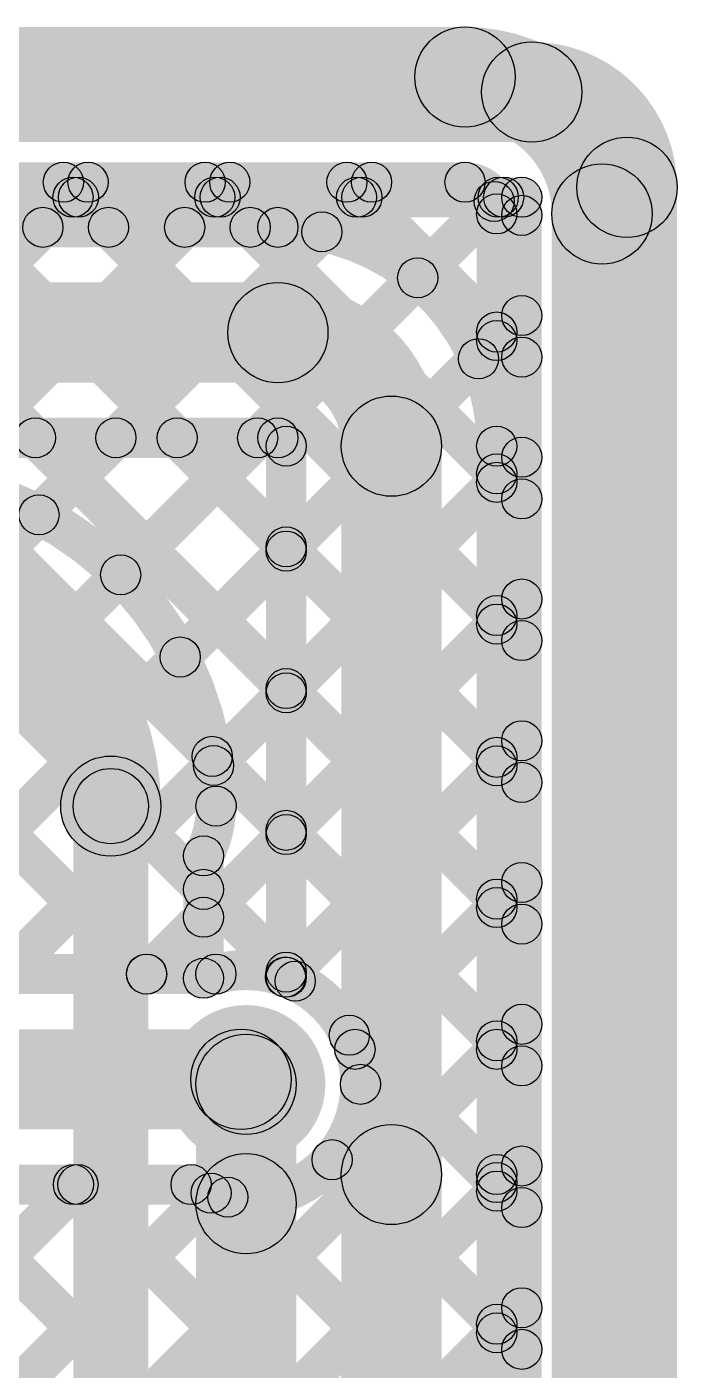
# Model space of a CAD drawing. Header units: millimetres. Extents: x 3.07 to 5.81, y 1.29 to 3.84.
# Drawn here: x 5.6613 to 5.791, y 3.202 to 3.47 of the extents above; entities that cross this region are included whole.
import ezdxf

# ---------------------------------------------------------------- set-up
doc = ezdxf.new("R2010")
doc.units = ezdxf.units.MM
doc.header["$MEASUREMENT"] = 0
for name, color, linetype in [('BottomLayer', 5, 'Continuous'), ('BottomSolder', 6, 'Continuous'), ('TopLayer', 1, 'Continuous'), ('TopSolder', 216, 'Continuous'), ('ViaHoleLayer', 16, 'Continuous')]:
    doc.layers.add(name, color=color, linetype=linetype)

msp = doc.modelspace()

# ---------------------------------------------------------------- hatches: boundary and pattern name
at = {"layer": 'BottomLayer'}
for points in [[(5.043, 3.447), (5.043, 3.467), (5.762, 3.467), (5.762, 3.447)], [(5.043, 3.432), (5.043, 3.44), (5.76, 3.44), (5.76, 3.432)], [(5.66729, 3.42717), (5.66163, 3.43283), (5.66763, 3.43883), (5.67329, 3.43317)], [(5.66871, 3.43317), (5.67437, 3.43883), (5.68037, 3.43283), (5.67471, 3.42717)], [(5.69557, 3.42717), (5.68991, 3.43283), (5.69591, 3.43883), (5.70157, 3.43317)], [(5.69699, 3.43317), (5.70265, 3.43883), (5.70865, 3.43283), (5.70299, 3.42717)], [(5.72296, 3.42628), (5.7173, 3.43193), (5.7242, 3.43883), (5.72985, 3.43317)], [(5.72528, 3.43317), (5.73093, 3.43883), (5.76283, 3.40693), (5.75717, 3.40128)], [(5.74207, 3.4171), (5.73641, 3.42275), (5.75248, 3.43883), (5.75814, 3.43317)], [(5.75356, 3.43317), (5.75922, 3.43883), (5.76283, 3.43522), (5.75717, 3.42956)], [(5.791, 1.719), (5.771, 1.719), (5.771, 3.438), (5.791, 3.438)], [(5.61991, 3.426), (5.61991, 3.434), (5.71134, 3.434), (5.71134, 3.426)], [(5.764, 1.72081), (5.756, 1.72081), (5.756, 3.436), (5.764, 3.436)], [(5.611, 3.399), (5.611, 3.419), (5.71134, 3.419), (5.71134, 3.399)], [(5.7542, 3.40095), (5.74854, 3.4066), (5.75717, 3.41523), (5.76283, 3.40958)], [(5.61991, 3.384), (5.61991, 3.392), (5.71134, 3.392), (5.71134, 3.384)], [(5.66014, 3.38517), (5.6658, 3.39083), (5.71583, 3.3408), (5.71017, 3.33514)], [(5.6665, 3.36981), (5.66084, 3.37547), (5.6762, 3.39083), (5.68185, 3.38517)], [(5.6828, 3.35783), (5.67714, 3.36349), (5.70448, 3.39083), (5.71014, 3.38517)], [(5.68842, 3.38517), (5.69408, 3.39083), (5.71583, 3.36908), (5.71017, 3.36342)], [(5.717, 3.28036), (5.709, 3.28036), (5.709, 3.38634), (5.717, 3.38634)], [(5.744, 3.241), (5.724, 3.241), (5.724, 3.38634), (5.744, 3.38634)], [(5.759, 3.241), (5.751, 3.241), (5.751, 3.38634), (5.759, 3.38634)], [(5.75783, 3.37629), (5.75217, 3.38195), (5.75717, 3.38695), (5.76283, 3.38129)], [(5.75217, 3.37799), (5.75783, 3.38365), (5.76283, 3.37865), (5.75717, 3.37299)], [(5.69468, 3.34143), (5.68902, 3.34709), (5.71017, 3.36823), (5.71583, 3.36258)], [(5.75783, 3.34801), (5.75217, 3.35366), (5.75717, 3.35866), (5.76283, 3.35301)], [(5.75217, 3.34971), (5.75783, 3.35537), (5.76283, 3.35037), (5.75717, 3.34471)], [(5.70132, 3.31979), (5.69567, 3.32545), (5.71017, 3.33995), (5.71583, 3.33429)], [(5.75783, 3.31972), (5.75217, 3.32538), (5.75717, 3.33038), (5.76283, 3.32472)], [(5.69541, 3.32161), (5.70107, 3.32727), (5.71583, 3.31251), (5.71017, 3.30686)], [(5.75217, 3.32142), (5.75783, 3.32708), (5.76283, 3.32208), (5.75717, 3.31642)], [(5.6855, 2.53183), (5.6705, 2.53183), (5.6705, 3.31451), (5.6855, 3.31451)], [(5.69933, 3.28951), (5.69367, 3.29516), (5.71017, 3.31166), (5.71583, 3.30601)], [(5.7005, 3.28017), (5.6925, 3.28017), (5.6925, 3.30457), (5.7005, 3.30457)], [(5.69367, 3.29507), (5.69933, 3.30073), (5.71583, 3.28423), (5.71017, 3.27857)], [(5.75783, 3.29144), (5.75217, 3.2971), (5.75717, 3.3021), (5.76283, 3.29644)], [(5.75217, 3.29314), (5.75783, 3.2988), (5.76283, 3.2938), (5.75717, 3.28814)], [(5.75783, 3.26315), (5.75217, 3.26881), (5.75717, 3.27381), (5.76283, 3.26815)], [(5.75217, 3.26486), (5.75783, 3.27051), (5.76283, 3.26551), (5.75717, 3.25986)], [(5.715, 3.23517), (5.695, 3.23517), (5.695, 3.259), (5.715, 3.259)], [(5.75783, 3.23487), (5.75217, 3.24053), (5.75717, 3.24553), (5.76283, 3.23987)], [(5.724, 3.241), (5.744, 3.241), (5.744, 1.872), (5.724, 1.872)], [(5.751, 3.241), (5.759, 3.241), (5.759, 1.872), (5.751, 1.872)], [(5.75217, 3.23657), (5.75783, 3.24223), (5.76283, 3.23723), (5.75717, 3.23157)], [(5.715, 1.88518), (5.695, 1.88518), (5.695, 3.23517), (5.715, 3.23517)], [(5.75783, 3.20659), (5.75217, 3.21224), (5.75717, 3.21724), (5.76283, 3.21159)], [(5.75217, 3.20829), (5.75783, 3.21394), (5.76283, 3.20894), (5.75717, 3.20329)]]:
    msp.add_hatch(color=5, dxfattribs=at).paths.add_polyline_path(points)
h = msp.add_hatch(color=5, dxfattribs=at)
edge = h.paths.add_edge_path()
edge.add_arc((5.762, 3.457), 0.01, 0, 360)
h = msp.add_hatch(color=5, dxfattribs=at)
edge = h.paths.add_edge_path()
edge.add_arc((5.762, 3.457), 0.01, 0, 360)
h = msp.add_hatch(color=5, dxfattribs=at)
edge = h.paths.add_edge_path()
edge.add_arc((5.781, 3.438), 0.01, 0, 360)
h = msp.add_hatch(color=5, dxfattribs=at)
edge = h.paths.add_edge_path()
edge.add_arc((5.781, 3.438), 0.01, 0, 360)
h = msp.add_hatch(color=5, dxfattribs=at)
edge = h.paths.add_edge_path()
edge.add_arc((5.67046, 3.436), 0.004, 0, 360)
h = msp.add_hatch(color=5, dxfattribs=at)
edge = h.paths.add_edge_path()
edge.add_arc((5.67154, 3.436), 0.004, 0, 360)
h = msp.add_hatch(color=5, dxfattribs=at)
edge = h.paths.add_edge_path()
edge.add_arc((5.69874, 3.436), 0.004, 0, 360)
h = msp.add_hatch(color=5, dxfattribs=at)
edge = h.paths.add_edge_path()
edge.add_arc((5.69982, 3.436), 0.004, 0, 360)
h = msp.add_hatch(color=5, dxfattribs=at)
edge = h.paths.add_edge_path()
edge.add_arc((5.72703, 3.436), 0.004, 0, 360)
h = msp.add_hatch(color=5, dxfattribs=at)
edge = h.paths.add_edge_path()
edge.add_arc((5.72811, 3.436), 0.004, 0, 360)
h = msp.add_hatch(color=5, dxfattribs=at)
edge = h.paths.add_edge_path()
edge.add_arc((5.75531, 3.436), 0.004, 0, 360)
h = msp.add_hatch(color=5, dxfattribs=at)
edge = h.paths.add_edge_path()
edge.add_arc((5.75639, 3.436), 0.004, 0, 360)
h = msp.add_hatch(color=5, dxfattribs=at)
edge = h.paths.add_edge_path()
edge.add_arc((5.76, 3.436), 0.004, 0, 360)
h = msp.add_hatch(color=5, dxfattribs=at)
edge = h.paths.add_edge_path()
edge.add_arc((5.76, 3.436), 0.004, 0, 360)
h = msp.add_hatch(color=5, dxfattribs=at)
edge = h.paths.add_edge_path()
edge.add_arc((5.76, 3.43239), 0.004, 0, 360)
h = msp.add_hatch(color=5, dxfattribs=at)
edge = h.paths.add_edge_path()
edge.add_arc((5.66446, 3.43), 0.004, 0, 360)
h = msp.add_hatch(color=5, dxfattribs=at)
edge = h.paths.add_edge_path()
edge.add_arc((5.67754, 3.43), 0.004, 0, 360)
h = msp.add_hatch(color=5, dxfattribs=at)
edge = h.paths.add_edge_path()
edge.add_arc((5.69274, 3.43), 0.004, 0, 360)
h = msp.add_hatch(color=5, dxfattribs=at)
edge = h.paths.add_edge_path()
edge.add_arc((5.70582, 3.43), 0.004, 0, 360)
h = msp.add_hatch(color=5, dxfattribs=at)
edge = h.paths.add_edge_path()
edge.add_arc((5.71134, 3.43), 0.004, 0, 360)
h = msp.add_hatch(color=5, dxfattribs=at)
edge = h.paths.add_edge_path()
edge.add_arc((5.71134, 3.43), 0.004, 0, 360)
h = msp.add_hatch(color=5, dxfattribs=at)
edge = h.paths.add_edge_path()
edge.add_arc((5.72013, 3.42911), 0.004, 0, 360)
h = msp.add_hatch(color=5, dxfattribs=at)
edge = h.paths.add_edge_path()
edge.add_arc((5.73924, 3.41993), 0.004, 0, 360)
h = msp.add_hatch(color=5, dxfattribs=at)
edge = h.paths.add_edge_path()
edge.add_arc((5.71134, 3.409), 0.01, 0, 360)
h = msp.add_hatch(color=5, dxfattribs=at)
edge = h.paths.add_edge_path()
edge.add_arc((5.71134, 3.409), 0.01, 0, 360)
h = msp.add_hatch(color=5, dxfattribs=at)
edge = h.paths.add_edge_path()
edge.add_arc((5.76, 3.4124), 0.004, 0, 360)
h = msp.add_hatch(color=5, dxfattribs=at)
edge = h.paths.add_edge_path()
edge.add_arc((5.75137, 3.40377), 0.004, 0, 360)
h = msp.add_hatch(color=5, dxfattribs=at)
edge = h.paths.add_edge_path()
edge.add_arc((5.76, 3.40411), 0.004, 0, 360)
h = msp.add_hatch(color=5, dxfattribs=at)
edge = h.paths.add_edge_path()
edge.add_arc((5.734, 3.38634), 0.01, 0, 360)
h = msp.add_hatch(color=5, dxfattribs=at)
edge = h.paths.add_edge_path()
edge.add_arc((5.734, 3.38634), 0.01, 0, 360)
h = msp.add_hatch(color=5, dxfattribs=at)
edge = h.paths.add_edge_path()
edge.add_arc((5.66297, 3.388), 0.004, 0, 360)
h = msp.add_hatch(color=5, dxfattribs=at)
edge = h.paths.add_edge_path()
edge.add_arc((5.67903, 3.388), 0.004, 0, 360)
h = msp.add_hatch(color=5, dxfattribs=at)
edge = h.paths.add_edge_path()
edge.add_arc((5.69125, 3.388), 0.004, 0, 360)
h = msp.add_hatch(color=5, dxfattribs=at)
edge = h.paths.add_edge_path()
edge.add_arc((5.70731, 3.388), 0.004, 0, 360)
h = msp.add_hatch(color=5, dxfattribs=at)
edge = h.paths.add_edge_path()
edge.add_arc((5.71134, 3.388), 0.004, 0, 360)
h = msp.add_hatch(color=5, dxfattribs=at)
edge = h.paths.add_edge_path()
edge.add_arc((5.713, 3.38634), 0.004, 0, 360)
h = msp.add_hatch(color=5, dxfattribs=at)
edge = h.paths.add_edge_path()
edge.add_arc((5.755, 3.38634), 0.004, 0, 360)
h = msp.add_hatch(color=5, dxfattribs=at)
edge = h.paths.add_edge_path()
edge.add_arc((5.755, 3.38634), 0.004, 0, 360)
h = msp.add_hatch(color=5, dxfattribs=at)
edge = h.paths.add_edge_path()
edge.add_arc((5.76, 3.38412), 0.004, 0, 360)
h = msp.add_hatch(color=5, dxfattribs=at)
edge = h.paths.add_edge_path()
edge.add_arc((5.755, 3.38082), 0.004, 0, 360)
h = msp.add_hatch(color=5, dxfattribs=at)
edge = h.paths.add_edge_path()
edge.add_arc((5.755, 3.37912), 0.004, 0, 360)
h = msp.add_hatch(color=5, dxfattribs=at)
edge = h.paths.add_edge_path()
edge.add_arc((5.76, 3.37582), 0.004, 0, 360)
h = msp.add_hatch(color=5, dxfattribs=at)
edge = h.paths.add_edge_path()
edge.add_arc((5.66367, 3.37264), 0.004, 0, 360)
h = msp.add_hatch(color=5, dxfattribs=at)
edge = h.paths.add_edge_path()
edge.add_arc((5.713, 3.36625), 0.004, 0, 360)
h = msp.add_hatch(color=5, dxfattribs=at)
edge = h.paths.add_edge_path()
edge.add_arc((5.713, 3.3654), 0.004, 0, 360)
h = msp.add_hatch(color=5, dxfattribs=at)
edge = h.paths.add_edge_path()
edge.add_arc((5.67997, 3.36066), 0.004, 0, 360)
h = msp.add_hatch(color=5, dxfattribs=at)
edge = h.paths.add_edge_path()
edge.add_arc((5.76, 3.35584), 0.004, 0, 360)
h = msp.add_hatch(color=5, dxfattribs=at)
edge = h.paths.add_edge_path()
edge.add_arc((5.755, 3.35254), 0.004, 0, 360)
h = msp.add_hatch(color=5, dxfattribs=at)
edge = h.paths.add_edge_path()
edge.add_arc((5.755, 3.35084), 0.004, 0, 360)
h = msp.add_hatch(color=5, dxfattribs=at)
edge = h.paths.add_edge_path()
edge.add_arc((5.76, 3.34754), 0.004, 0, 360)
h = msp.add_hatch(color=5, dxfattribs=at)
edge = h.paths.add_edge_path()
edge.add_arc((5.69185, 3.34426), 0.004, 0, 360)
h = msp.add_hatch(color=5, dxfattribs=at)
edge = h.paths.add_edge_path()
edge.add_arc((5.713, 3.33797), 0.004, 0, 360)
h = msp.add_hatch(color=5, dxfattribs=at)
edge = h.paths.add_edge_path()
edge.add_arc((5.713, 3.33712), 0.004, 0, 360)
h = msp.add_hatch(color=5, dxfattribs=at)
edge = h.paths.add_edge_path()
edge.add_arc((5.76, 3.32755), 0.004, 0, 360)
h = msp.add_hatch(color=5, dxfattribs=at)
edge = h.paths.add_edge_path()
edge.add_arc((5.69824, 3.32444), 0.004, 0, 360)
h = msp.add_hatch(color=5, dxfattribs=at)
edge = h.paths.add_edge_path()
edge.add_arc((5.6985, 3.32262), 0.004, 0, 360)
h = msp.add_hatch(color=5, dxfattribs=at)
edge = h.paths.add_edge_path()
edge.add_arc((5.755, 3.32425), 0.004, 0, 360)
h = msp.add_hatch(color=5, dxfattribs=at)
edge = h.paths.add_edge_path()
edge.add_arc((5.755, 3.32255), 0.004, 0, 360)
h = msp.add_hatch(color=5, dxfattribs=at)
edge = h.paths.add_edge_path()
edge.add_arc((5.678, 3.31451), 0.01, 0, 360)
h = msp.add_hatch(color=5, dxfattribs=at)
edge = h.paths.add_edge_path()
edge.add_arc((5.678, 3.31451), 0.0075, 0, 360)
h = msp.add_hatch(color=5, dxfattribs=at)
edge = h.paths.add_edge_path()
edge.add_arc((5.76, 3.31925), 0.004, 0, 360)
h = msp.add_hatch(color=5, dxfattribs=at)
edge = h.paths.add_edge_path()
edge.add_arc((5.699, 3.31451), 0.004, 0, 360)
h = msp.add_hatch(color=5, dxfattribs=at)
edge = h.paths.add_edge_path()
edge.add_arc((5.699, 3.31451), 0.004, 0, 360)
h = msp.add_hatch(color=5, dxfattribs=at)
edge = h.paths.add_edge_path()
edge.add_arc((5.713, 3.30968), 0.004, 0, 360)
h = msp.add_hatch(color=5, dxfattribs=at)
edge = h.paths.add_edge_path()
edge.add_arc((5.713, 3.30884), 0.004, 0, 360)
h = msp.add_hatch(color=5, dxfattribs=at)
edge = h.paths.add_edge_path()
edge.add_arc((5.6965, 3.30457), 0.004, 0, 360)
h = msp.add_hatch(color=5, dxfattribs=at)
edge = h.paths.add_edge_path()
edge.add_arc((5.6965, 3.30457), 0.004, 0, 360)
h = msp.add_hatch(color=5, dxfattribs=at)
edge = h.paths.add_edge_path()
edge.add_arc((5.76, 3.29927), 0.004, 0, 360)
h = msp.add_hatch(color=5, dxfattribs=at)
edge = h.paths.add_edge_path()
edge.add_arc((5.6965, 3.2979), 0.004, 0, 360)
h = msp.add_hatch(color=5, dxfattribs=at)
edge = h.paths.add_edge_path()
edge.add_arc((5.755, 3.29597), 0.004, 0, 360)
h = msp.add_hatch(color=5, dxfattribs=at)
edge = h.paths.add_edge_path()
edge.add_arc((5.755, 3.29427), 0.004, 0, 360)
h = msp.add_hatch(color=5, dxfattribs=at)
edge = h.paths.add_edge_path()
edge.add_arc((5.6965, 3.29234), 0.004, 0, 360)
h = msp.add_hatch(color=5, dxfattribs=at)
edge = h.paths.add_edge_path()
edge.add_arc((5.76, 3.29097), 0.004, 0, 360)
h = msp.add_hatch(color=5, dxfattribs=at)
edge = h.paths.add_edge_path()
edge.add_arc((5.6965, 3.28017), 0.004, 0, 360)
h = msp.add_hatch(color=5, dxfattribs=at)
edge = h.paths.add_edge_path()
edge.add_arc((5.6965, 3.28017), 0.004, 0, 360)
h = msp.add_hatch(color=5, dxfattribs=at)
edge = h.paths.add_edge_path()
edge.add_arc((5.713, 3.2814), 0.004, 0, 360)
h = msp.add_hatch(color=5, dxfattribs=at)
edge = h.paths.add_edge_path()
edge.add_arc((5.713, 3.28036), 0.004, 0, 360)
h = msp.add_hatch(color=5, dxfattribs=at)
edge = h.paths.add_edge_path()
edge.add_arc((5.713, 3.28036), 0.004, 0, 360)
h = msp.add_hatch(color=5, dxfattribs=at)
edge = h.paths.add_edge_path()
edge.add_arc((5.76, 3.27098), 0.004, 0, 360)
h = msp.add_hatch(color=5, dxfattribs=at)
edge = h.paths.add_edge_path()
edge.add_arc((5.705, 3.259), 0.01181, 0, 360)
h = msp.add_hatch(color=5, dxfattribs=at)
edge = h.paths.add_edge_path()
edge.add_arc((5.755, 3.26768), 0.004, 0, 360)
h = msp.add_hatch(color=5, dxfattribs=at)
edge = h.paths.add_edge_path()
edge.add_arc((5.705, 3.259), 0.01, 0, 360)
h = msp.add_hatch(color=5, dxfattribs=at)
edge = h.paths.add_edge_path()
edge.add_arc((5.755, 3.26598), 0.004, 0, 360)
h = msp.add_hatch(color=5, dxfattribs=at)
edge = h.paths.add_edge_path()
edge.add_arc((5.76, 3.26268), 0.004, 0, 360)
h = msp.add_hatch(color=5, dxfattribs=at)
edge = h.paths.add_edge_path()
edge.add_arc((5.734, 3.241), 0.01, 0, 360)
h = msp.add_hatch(color=5, dxfattribs=at)
edge = h.paths.add_edge_path()
edge.add_arc((5.734, 3.241), 0.01, 0, 360)
h = msp.add_hatch(color=5, dxfattribs=at)
edge = h.paths.add_edge_path()
edge.add_arc((5.76, 3.2427), 0.004, 0, 360)
h = msp.add_hatch(color=5, dxfattribs=at)
edge = h.paths.add_edge_path()
edge.add_arc((5.705, 3.23517), 0.01, 0, 360)
h = msp.add_hatch(color=5, dxfattribs=at)
edge = h.paths.add_edge_path()
edge.add_arc((5.705, 3.23517), 0.01, 0, 360)
h = msp.add_hatch(color=5, dxfattribs=at)
edge = h.paths.add_edge_path()
edge.add_arc((5.705, 3.23517), 0.01, 0, 360)
h = msp.add_hatch(color=5, dxfattribs=at)
edge = h.paths.add_edge_path()
edge.add_arc((5.705, 3.23517), 0.01, 0, 360)
h = msp.add_hatch(color=5, dxfattribs=at)
edge = h.paths.add_edge_path()
edge.add_arc((5.755, 3.241), 0.004, 0, 360)
h = msp.add_hatch(color=5, dxfattribs=at)
edge = h.paths.add_edge_path()
edge.add_arc((5.755, 3.241), 0.004, 0, 360)
h = msp.add_hatch(color=5, dxfattribs=at)
edge = h.paths.add_edge_path()
edge.add_arc((5.755, 3.2394), 0.004, 0, 360)
h = msp.add_hatch(color=5, dxfattribs=at)
edge = h.paths.add_edge_path()
edge.add_arc((5.755, 3.2377), 0.004, 0, 360)
h = msp.add_hatch(color=5, dxfattribs=at)
edge = h.paths.add_edge_path()
edge.add_arc((5.76, 3.2344), 0.004, 0, 360)
h = msp.add_hatch(color=5, dxfattribs=at)
edge = h.paths.add_edge_path()
edge.add_arc((5.76, 3.21441), 0.004, 0, 360)
h = msp.add_hatch(color=5, dxfattribs=at)
edge = h.paths.add_edge_path()
edge.add_arc((5.755, 3.21112), 0.004, 0, 360)
h = msp.add_hatch(color=5, dxfattribs=at)
edge = h.paths.add_edge_path()
edge.add_arc((5.755, 3.20941), 0.004, 0, 360)
h = msp.add_hatch(color=5, dxfattribs=at)
edge = h.paths.add_edge_path()
edge.add_arc((5.76, 3.20612), 0.004, 0, 360)
at = {"layer": 'BottomSolder'}
h = msp.add_hatch(color=6, dxfattribs=at)
edge = h.paths.add_edge_path()
edge.add_arc((5.705, 3.259), 0.01581, 0, 360)
at = {"layer": 'TopLayer'}
for points in [[(5.545, 3.45), (5.545, 3.47), (5.74868, 3.47), (5.74868, 3.45)], [(5.59537, 3.435), (5.59537, 3.443), (5.74868, 3.443), (5.74868, 3.435)], [(5.61859, 3.37848), (5.61294, 3.38414), (5.67063, 3.44183), (5.67629, 3.43617)], [(5.62351, 3.32683), (5.61785, 3.33248), (5.7272, 3.44183), (5.73285, 3.43617)], [(5.63441, 3.36601), (5.62875, 3.37167), (5.69891, 3.44183), (5.70457, 3.43617)], [(5.63742, 3.43617), (5.64308, 3.44183), (5.75783, 3.32708), (5.75217, 3.32142)], [(5.66571, 3.43617), (5.67137, 3.44183), (5.75783, 3.35537), (5.75217, 3.34971)], [(5.69399, 3.43617), (5.69965, 3.44183), (5.75783, 3.38365), (5.75217, 3.37799)], [(5.72228, 3.43617), (5.72793, 3.44183), (5.75783, 3.41193), (5.75217, 3.40628)], [(5.63609, 3.31113), (5.63044, 3.31678), (5.75166, 3.438), (5.75731, 3.43235)], [(5.759, 3.16645), (5.751, 3.16645), (5.751, 3.43268), (5.759, 3.43268)], [(5.786, 1.81727), (5.766, 1.81727), (5.766, 3.43268), (5.786, 3.43268)], [(5.62817, 3.41714), (5.63383, 3.4228), (5.75783, 3.2988), (5.75217, 3.29314)], [(5.63142, 3.27817), (5.62577, 3.28383), (5.75217, 3.41023), (5.75783, 3.40458)], [(5.62559, 3.39144), (5.63124, 3.3971), (5.75783, 3.27051), (5.75217, 3.26486)], [(5.65971, 3.27817), (5.65405, 3.28383), (5.75217, 3.38195), (5.75783, 3.37629)], [(5.63092, 3.35782), (5.63658, 3.36348), (5.71763, 3.28243), (5.71197, 3.27677)], [(5.68799, 3.27817), (5.68234, 3.28383), (5.75217, 3.35366), (5.75783, 3.34801)], [(5.62224, 3.33822), (5.6279, 3.34387), (5.68794, 3.28383), (5.68229, 3.27817)], [(5.71569, 3.27759), (5.71003, 3.28324), (5.75217, 3.32538), (5.75783, 3.31972)], [(5.72954, 3.26315), (5.72389, 3.26881), (5.75217, 3.2971), (5.75783, 3.29144)], [(5.59537, 3.277), (5.59537, 3.285), (5.69897, 3.285), (5.69897, 3.277)], [(5.545, 3.25), (5.545, 3.27), (5.704, 3.27), (5.704, 3.25)], [(5.72277, 3.26597), (5.72843, 3.27163), (5.75783, 3.24223), (5.75217, 3.23657)], [(5.67285, 3.17817), (5.66719, 3.18383), (5.75217, 3.26881), (5.75783, 3.26315)], [(5.71932, 3.24113), (5.72498, 3.24679), (5.75783, 3.21394), (5.75217, 3.20829)], [(5.59537, 3.235), (5.59537, 3.243), (5.69403, 3.243), (5.69403, 3.235)], [(5.61628, 3.17817), (5.61062, 3.18383), (5.66862, 3.24183), (5.67428, 3.23617)], [(5.63943, 3.23617), (5.64509, 3.24183), (5.70309, 3.18383), (5.69743, 3.17817)], [(5.66772, 3.23617), (5.67338, 3.24183), (5.73211, 3.18309), (5.72645, 3.17744)], [(5.70113, 3.17817), (5.69547, 3.18383), (5.75217, 3.24053), (5.75783, 3.23487)], [(5.64456, 3.17817), (5.6389, 3.18383), (5.69519, 3.24011), (5.70085, 3.23446)], [(5.69852, 3.23365), (5.70418, 3.23931), (5.75783, 3.18566), (5.75217, 3.18)], [(5.72912, 3.17787), (5.72346, 3.18353), (5.75217, 3.21224), (5.75783, 3.20659)]]:
    msp.add_hatch(color=1, dxfattribs=at).paths.add_polyline_path(points)
h = msp.add_hatch(color=1, dxfattribs=at)
edge = h.paths.add_edge_path()
edge.add_arc((5.74868, 3.46), 0.01, 0, 360)
h = msp.add_hatch(color=1, dxfattribs=at)
edge = h.paths.add_edge_path()
edge.add_arc((5.74868, 3.46), 0.01, 0, 360)
h = msp.add_hatch(color=1, dxfattribs=at)
edge = h.paths.add_edge_path()
edge.add_arc((5.66854, 3.439), 0.004, 0, 360)
h = msp.add_hatch(color=1, dxfattribs=at)
edge = h.paths.add_edge_path()
edge.add_arc((5.67346, 3.439), 0.004, 0, 360)
h = msp.add_hatch(color=1, dxfattribs=at)
edge = h.paths.add_edge_path()
edge.add_arc((5.69682, 3.439), 0.004, 0, 360)
h = msp.add_hatch(color=1, dxfattribs=at)
edge = h.paths.add_edge_path()
edge.add_arc((5.70174, 3.439), 0.004, 0, 360)
h = msp.add_hatch(color=1, dxfattribs=at)
edge = h.paths.add_edge_path()
edge.add_arc((5.72511, 3.439), 0.004, 0, 360)
h = msp.add_hatch(color=1, dxfattribs=at)
edge = h.paths.add_edge_path()
edge.add_arc((5.73003, 3.439), 0.004, 0, 360)
h = msp.add_hatch(color=1, dxfattribs=at)
edge = h.paths.add_edge_path()
edge.add_arc((5.74868, 3.439), 0.004, 0, 360)
h = msp.add_hatch(color=1, dxfattribs=at)
edge = h.paths.add_edge_path()
edge.add_arc((5.74868, 3.439), 0.004, 0, 360)
h = msp.add_hatch(color=1, dxfattribs=at)
edge = h.paths.add_edge_path()
edge.add_arc((5.776, 3.43268), 0.01, 0, 360)
h = msp.add_hatch(color=1, dxfattribs=at)
edge = h.paths.add_edge_path()
edge.add_arc((5.776, 3.43268), 0.01, 0, 360)
h = msp.add_hatch(color=1, dxfattribs=at)
edge = h.paths.add_edge_path()
edge.add_arc((5.75449, 3.43517), 0.004, 0, 360)
h = msp.add_hatch(color=1, dxfattribs=at)
edge = h.paths.add_edge_path()
edge.add_arc((5.755, 3.43268), 0.004, 0, 360)
h = msp.add_hatch(color=1, dxfattribs=at)
edge = h.paths.add_edge_path()
edge.add_arc((5.755, 3.43268), 0.004, 0, 360)
h = msp.add_hatch(color=1, dxfattribs=at)
edge = h.paths.add_edge_path()
edge.add_arc((5.755, 3.40911), 0.004, 0, 360)
h = msp.add_hatch(color=1, dxfattribs=at)
edge = h.paths.add_edge_path()
edge.add_arc((5.755, 3.4074), 0.004, 0, 360)
h = msp.add_hatch(color=1, dxfattribs=at)
edge = h.paths.add_edge_path()
edge.add_arc((5.755, 3.38082), 0.004, 0, 360)
h = msp.add_hatch(color=1, dxfattribs=at)
edge = h.paths.add_edge_path()
edge.add_arc((5.755, 3.37912), 0.004, 0, 360)
h = msp.add_hatch(color=1, dxfattribs=at)
edge = h.paths.add_edge_path()
edge.add_arc((5.755, 3.35254), 0.004, 0, 360)
h = msp.add_hatch(color=1, dxfattribs=at)
edge = h.paths.add_edge_path()
edge.add_arc((5.755, 3.35084), 0.004, 0, 360)
h = msp.add_hatch(color=1, dxfattribs=at)
edge = h.paths.add_edge_path()
edge.add_arc((5.755, 3.32425), 0.004, 0, 360)
h = msp.add_hatch(color=1, dxfattribs=at)
edge = h.paths.add_edge_path()
edge.add_arc((5.755, 3.32255), 0.004, 0, 360)
h = msp.add_hatch(color=1, dxfattribs=at)
edge = h.paths.add_edge_path()
edge.add_arc((5.755, 3.29597), 0.004, 0, 360)
h = msp.add_hatch(color=1, dxfattribs=at)
edge = h.paths.add_edge_path()
edge.add_arc((5.755, 3.29427), 0.004, 0, 360)
h = msp.add_hatch(color=1, dxfattribs=at)
edge = h.paths.add_edge_path()
edge.add_arc((5.68512, 3.281), 0.004, 0, 360)
h = msp.add_hatch(color=1, dxfattribs=at)
edge = h.paths.add_edge_path()
edge.add_arc((5.68516, 3.281), 0.004, 0, 360)
h = msp.add_hatch(color=1, dxfattribs=at)
edge = h.paths.add_edge_path()
edge.add_arc((5.69897, 3.281), 0.004, 0, 360)
h = msp.add_hatch(color=1, dxfattribs=at)
edge = h.paths.add_edge_path()
edge.add_arc((5.69897, 3.281), 0.004, 0, 360)
h = msp.add_hatch(color=1, dxfattribs=at)
edge = h.paths.add_edge_path()
edge.add_arc((5.71286, 3.28041), 0.004, 0, 360)
h = msp.add_hatch(color=1, dxfattribs=at)
edge = h.paths.add_edge_path()
edge.add_arc((5.7148, 3.2796), 0.004, 0, 360)
h = msp.add_hatch(color=1, dxfattribs=at)
edge = h.paths.add_edge_path()
edge.add_arc((5.7256, 3.2688), 0.004, 0, 360)
h = msp.add_hatch(color=1, dxfattribs=at)
edge = h.paths.add_edge_path()
edge.add_arc((5.705, 3.259), 0.01181, 0, 360)
h = msp.add_hatch(color=1, dxfattribs=at)
edge = h.paths.add_edge_path()
edge.add_arc((5.704, 3.26), 0.01, 0, 360)
h = msp.add_hatch(color=1, dxfattribs=at)
edge = h.paths.add_edge_path()
edge.add_arc((5.704, 3.26), 0.01, 0, 360)
h = msp.add_hatch(color=1, dxfattribs=at)
edge = h.paths.add_edge_path()
edge.add_arc((5.755, 3.26768), 0.004, 0, 360)
h = msp.add_hatch(color=1, dxfattribs=at)
edge = h.paths.add_edge_path()
edge.add_arc((5.705, 3.259), 0.01, 0, 360)
h = msp.add_hatch(color=1, dxfattribs=at)
edge = h.paths.add_edge_path()
edge.add_arc((5.72672, 3.26598), 0.004, 0, 360)
h = msp.add_hatch(color=1, dxfattribs=at)
edge = h.paths.add_edge_path()
edge.add_arc((5.755, 3.26598), 0.004, 0, 360)
h = msp.add_hatch(color=1, dxfattribs=at)
edge = h.paths.add_edge_path()
edge.add_arc((5.72781, 3.259), 0.004, 0, 360)
h = msp.add_hatch(color=1, dxfattribs=at)
edge = h.paths.add_edge_path()
edge.add_arc((5.72781, 3.259), 0.004, 0, 360)
h = msp.add_hatch(color=1, dxfattribs=at)
edge = h.paths.add_edge_path()
edge.add_arc((5.72215, 3.24396), 0.004, 0, 360)
h = msp.add_hatch(color=1, dxfattribs=at)
edge = h.paths.add_edge_path()
edge.add_arc((5.755, 3.2394), 0.004, 0, 360)
h = msp.add_hatch(color=1, dxfattribs=at)
edge = h.paths.add_edge_path()
edge.add_arc((5.67055, 3.239), 0.004, 0, 360)
h = msp.add_hatch(color=1, dxfattribs=at)
edge = h.paths.add_edge_path()
edge.add_arc((5.67145, 3.239), 0.004, 0, 360)
h = msp.add_hatch(color=1, dxfattribs=at)
edge = h.paths.add_edge_path()
edge.add_arc((5.69403, 3.239), 0.004, 0, 360)
h = msp.add_hatch(color=1, dxfattribs=at)
edge = h.paths.add_edge_path()
edge.add_arc((5.69403, 3.239), 0.004, 0, 360)
h = msp.add_hatch(color=1, dxfattribs=at)
edge = h.paths.add_edge_path()
edge.add_arc((5.69802, 3.23728), 0.004, 0, 360)
h = msp.add_hatch(color=1, dxfattribs=at)
edge = h.paths.add_edge_path()
edge.add_arc((5.755, 3.2377), 0.004, 0, 360)
h = msp.add_hatch(color=1, dxfattribs=at)
edge = h.paths.add_edge_path()
edge.add_arc((5.70135, 3.23648), 0.004, 0, 360)
h = msp.add_hatch(color=1, dxfattribs=at)
edge = h.paths.add_edge_path()
edge.add_arc((5.755, 3.21112), 0.004, 0, 360)
h = msp.add_hatch(color=1, dxfattribs=at)
edge = h.paths.add_edge_path()
edge.add_arc((5.755, 3.20941), 0.004, 0, 360)
at = {"layer": 'TopSolder'}
h = msp.add_hatch(color=216, dxfattribs=at)
edge = h.paths.add_edge_path()
edge.add_arc((5.705, 3.259), 0.01581, 0, 360)
at = {"layer": 'ViaHoleLayer'}
h = msp.add_hatch(color=16, dxfattribs=at)
edge = h.paths.add_edge_path()
edge.add_arc((5.705, 3.259), 0.00787, 0, 360)

# ---------------------------------------------------------------- linework, layer by layer
at = {"layer": 'BottomLayer'}
for points, const_width in [([(5.762, 3.457, -0.414214), (5.781, 3.438)], 0.02), ([(5.71134, 3.43, -0.414214), (5.755, 3.38634)], 0.008), ([(5.71134, 3.409, -0.414214), (5.734, 3.38634)], 0.02), ([(5.63351, 3.38, -0.414214), (5.699, 3.31451)], 0.008), ([(5.63351, 3.359, -0.414214), (5.678, 3.31451)], 0.02), ([(5.699, 3.31451, -0.123859), (5.6965, 3.30457)], 0.008), ([(5.6965, 3.28017, -0.187181), (5.713, 3.28036)], 0.008)]:
    msp.add_lwpolyline(points, format="xyb", dxfattribs=dict(at, const_width=const_width))
for centre, radius in [((5.762, 3.457), 0.01), ((5.762, 3.457), 0.01), ((5.781, 3.438), 0.01), ((5.781, 3.438), 0.01), ((5.67046, 3.436), 0.004), ((5.67154, 3.436), 0.004), ((5.69874, 3.436), 0.004), ((5.69982, 3.436), 0.004), ((5.72703, 3.436), 0.004), ((5.72811, 3.436), 0.004), ((5.75531, 3.436), 0.004), ((5.75639, 3.436), 0.004), ((5.76, 3.436), 0.004), ((5.76, 3.436), 0.004), ((5.76, 3.43239), 0.004), ((5.66446, 3.43), 0.004), ((5.67754, 3.43), 0.004), ((5.69274, 3.43), 0.004), ((5.70582, 3.43), 0.004), ((5.71134, 3.43), 0.004), ((5.71134, 3.43), 0.004), ((5.72013, 3.42911), 0.004), ((5.73924, 3.41993), 0.004), ((5.71134, 3.409), 0.01), ((5.71134, 3.409), 0.01), ((5.76, 3.4124), 0.004), ((5.75137, 3.40377), 0.004), ((5.76, 3.40411), 0.004), ((5.734, 3.38634), 0.01), ((5.734, 3.38634), 0.01), ((5.66297, 3.388), 0.004), ((5.67903, 3.388), 0.004), ((5.69125, 3.388), 0.004), ((5.70731, 3.388), 0.004), ((5.71134, 3.388), 0.004), ((5.713, 3.38634), 0.004), ((5.755, 3.38634), 0.004), ((5.755, 3.38634), 0.004), ((5.76, 3.38412), 0.004), ((5.755, 3.38082), 0.004), ((5.755, 3.37912), 0.004), ((5.76, 3.37582), 0.004), ((5.66367, 3.37264), 0.004), ((5.713, 3.36625), 0.004), ((5.713, 3.3654), 0.004), ((5.67997, 3.36066), 0.004), ((5.76, 3.35584), 0.004), ((5.755, 3.35254), 0.004), ((5.755, 3.35084), 0.004), ((5.76, 3.34754), 0.004), ((5.69185, 3.34426), 0.004), ((5.713, 3.33797), 0.004), ((5.713, 3.33712), 0.004), ((5.76, 3.32755), 0.004), ((5.69824, 3.32444), 0.004), ((5.6985, 3.32262), 0.004), ((5.755, 3.32425), 0.004), ((5.755, 3.32255), 0.004), ((5.678, 3.31451), 0.01), ((5.678, 3.31451), 0.0075), ((5.76, 3.31925), 0.004), ((5.699, 3.31451), 0.004), ((5.699, 3.31451), 0.004), ((5.713, 3.30968), 0.004), ((5.713, 3.30884), 0.004), ((5.6965, 3.30457), 0.004), ((5.6965, 3.30457), 0.004), ((5.76, 3.29927), 0.004), ((5.6965, 3.2979), 0.004), ((5.755, 3.29597), 0.004), ((5.755, 3.29427), 0.004), ((5.6965, 3.29234), 0.004), ((5.76, 3.29097), 0.004), ((5.6965, 3.28017), 0.004), ((5.6965, 3.28017), 0.004), ((5.713, 3.2814), 0.004), ((5.713, 3.28036), 0.004), ((5.713, 3.28036), 0.004), ((5.76, 3.27098), 0.004), ((5.755, 3.26768), 0.004), ((5.705, 3.259), 0.01), ((5.755, 3.26598), 0.004), ((5.76, 3.26268), 0.004), ((5.734, 3.241), 0.01), ((5.734, 3.241), 0.01), ((5.76, 3.2427), 0.004), ((5.705, 3.23517), 0.01), ((5.705, 3.23517), 0.01), ((5.705, 3.23517), 0.01), ((5.705, 3.23517), 0.01), ((5.755, 3.241), 0.004), ((5.755, 3.241), 0.004), ((5.755, 3.2394), 0.004), ((5.755, 3.2377), 0.004), ((5.76, 3.2344), 0.004), ((5.76, 3.21441), 0.004), ((5.755, 3.21112), 0.004), ((5.755, 3.20941), 0.004), ((5.76, 3.20612), 0.004)]:
    msp.add_circle(centre, radius, dxfattribs=at)
at = {"layer": 'TopLayer'}
for points, const_width in [([(5.74868, 3.46, -0.414214), (5.776, 3.43268)], 0.02), ([(5.74868, 3.439, -0.414214), (5.755, 3.43268)], 0.008), ([(5.69897, 3.281, -0.494904), (5.72781, 3.259)], 0.008), ([(5.704, 3.26, -0.414214), (5.705, 3.259)], 0.02), ([(5.72781, 3.259, -0.570071), (5.69403, 3.239)], 0.008)]:
    msp.add_lwpolyline(points, format="xyb", dxfattribs=dict(at, const_width=const_width))
for centre, radius in [((5.74868, 3.46), 0.01), ((5.74868, 3.46), 0.01), ((5.66854, 3.439), 0.004), ((5.67346, 3.439), 0.004), ((5.69682, 3.439), 0.004), ((5.70174, 3.439), 0.004), ((5.72511, 3.439), 0.004), ((5.73003, 3.439), 0.004), ((5.74868, 3.439), 0.004), ((5.74868, 3.439), 0.004), ((5.776, 3.43268), 0.01), ((5.776, 3.43268), 0.01), ((5.75449, 3.43517), 0.004), ((5.755, 3.43268), 0.004), ((5.755, 3.43268), 0.004), ((5.755, 3.40911), 0.004), ((5.755, 3.4074), 0.004), ((5.755, 3.38082), 0.004), ((5.755, 3.37912), 0.004), ((5.755, 3.35254), 0.004), ((5.755, 3.35084), 0.004), ((5.755, 3.32425), 0.004), ((5.755, 3.32255), 0.004), ((5.755, 3.29597), 0.004), ((5.755, 3.29427), 0.004), ((5.68512, 3.281), 0.004), ((5.68516, 3.281), 0.004), ((5.69897, 3.281), 0.004), ((5.69897, 3.281), 0.004), ((5.71286, 3.28041), 0.004), ((5.7148, 3.2796), 0.004), ((5.7256, 3.2688), 0.004), ((5.704, 3.26), 0.01), ((5.704, 3.26), 0.01), ((5.755, 3.26768), 0.004), ((5.705, 3.259), 0.01), ((5.72672, 3.26598), 0.004), ((5.755, 3.26598), 0.004), ((5.72781, 3.259), 0.004), ((5.72781, 3.259), 0.004), ((5.72215, 3.24396), 0.004), ((5.755, 3.2394), 0.004), ((5.67055, 3.239), 0.004), ((5.67145, 3.239), 0.004), ((5.69403, 3.239), 0.004), ((5.69403, 3.239), 0.004), ((5.69802, 3.23728), 0.004), ((5.755, 3.2377), 0.004), ((5.70135, 3.23648), 0.004), ((5.755, 3.21112), 0.004), ((5.755, 3.20941), 0.004)]:
    msp.add_circle(centre, radius, dxfattribs=at)

doc.saveas('drawing.dxf')
